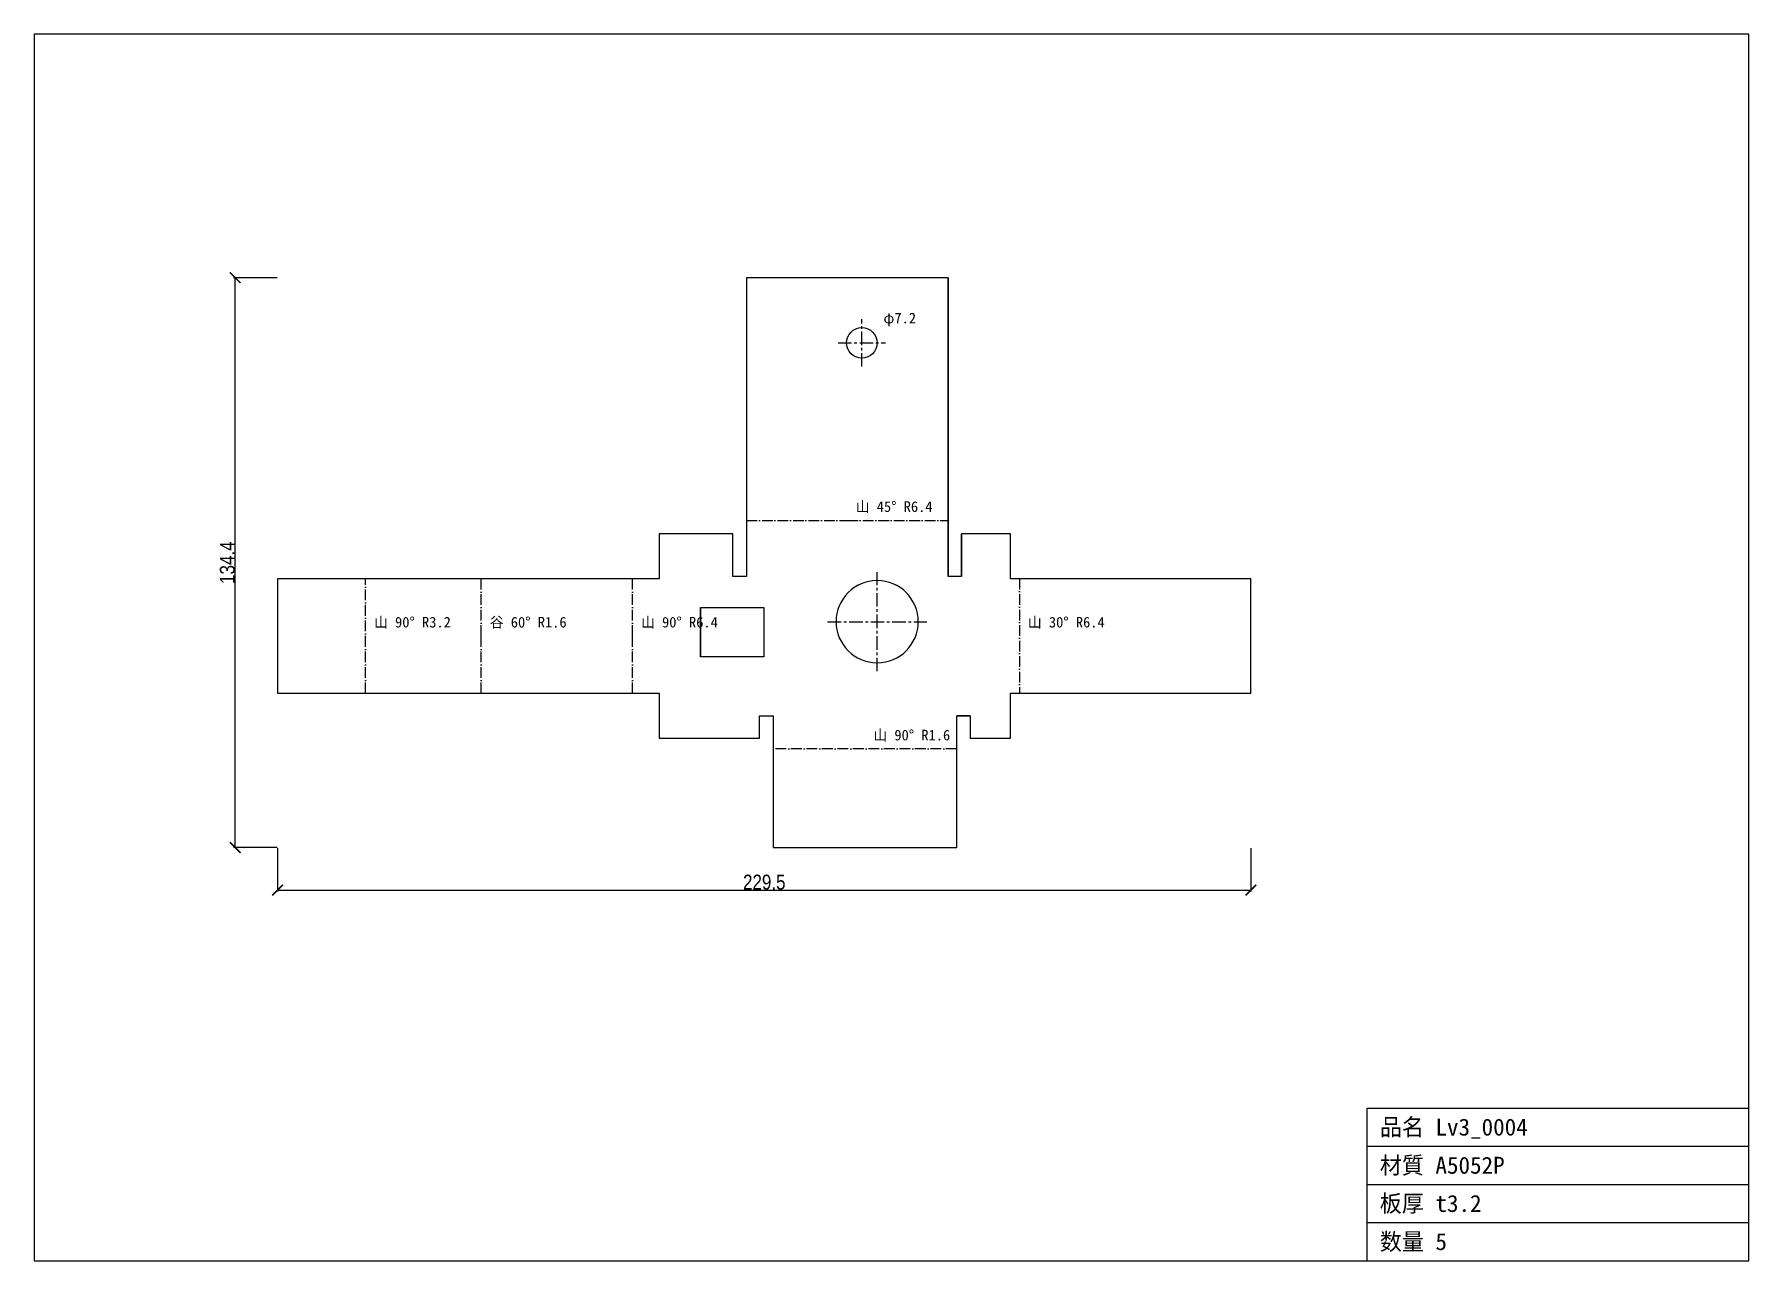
# Model space of a CAD drawing. Header units: millimetres. Extents: x -147 to 257, y -123 to 166.
import ezdxf

# ---------------------------------------------------------------- set-up
doc = ezdxf.new("R2010")
doc.units = ezdxf.units.MM
doc.linetypes.add('CENTER', pattern=[5.08, 3.175, -0.635, 0.635, -0.635])
doc.linetypes.add('DASHDOT', pattern=[3.556, 2.54, -0.508, 0, -0.508])
for name, color, linetype in [('15', 7, 'Continuous'), ('16', 7, 'Continuous'), ('18', 7, 'Continuous'), ('2', 7, 'Continuous'), ('4', 7, 'Continuous'), ('6', 7, 'Continuous')]:
    doc.layers.add(name, color=color, linetype=linetype)
doc.styles.add('OpenSansCondensed-Light', font='OpenSansCondensed-Light.ttf')
doc.dimstyles.new('EZDXF', dxfattribs={"dimtxt": 0.25, "dimasz": 0.175, "dimexe": 0.375, "dimexo": 0.125, "dimgap": 0.1, "dimtad": 1, "dimlfac": 100, "dimzin": 12, "dimdsep": 46, "dimtxsty": 'OpenSansCondensed-Light', "dimblk": 'ARCHTICK', "dimcen": 2.5, "dimazin": 3, "dimtfac": 0.5, "dimtmove": 2, "dimatfit": 3})

# ---------------------------------------------------------------- blocks, each defined once
blk = doc.blocks.new('_ARCHTICK')
at = {"color": 0, "linetype": 'BYBLOCK', "const_width": 0.15}
blk.add_lwpolyline([(-0.5, -0.5), (0.5, 0.5)], dxfattribs=at)

msp = doc.modelspace()

# ---------------------------------------------------------------- linework, layer by layer
at = {"layer": '16', "color": 3, "linetype": 'DASHDOT'}
for p, q in [((20.59, 51.36), (44.35, 51.36)), ((44.35, 51.36), (68.11, 51.36)), ((-69.24, 10.6), (-69.24, 37.62)), ((-41.94, 24.11), (-41.94, 37.62)), ((-6.28, 24.11), (-6.28, 37.62)), ((84.95, 37.62), (84.95, 10.6)), ((-41.94, 10.6), (-41.94, 24.11)), ((-6.28, 10.6), (-6.28, 24.11)), ((70.16, -2.51), (26.87, -2.51))]:
    msp.add_line(p, q, dxfattribs=at)
at = {"layer": '18', "color": 7, "linetype": 'CONTINUOUS'}
for p, q in [((256.93, 165.96), (-147.36, 165.96)), ((-147.36, 165.96), (-147.36, -123.17)), ((256.93, -123.17), (256.93, 165.96)), ((166.93, -123.17), (166.93, -87.17)), ((166.93, -87.17), (256.93, -87.17)), ((166.93, -96.17), (256.93, -96.17)), ((166.93, -105.17), (256.93, -105.17)), ((166.93, -114.17), (256.93, -114.17)), ((-147.36, -123.17), (256.93, -123.17))]:
    msp.add_line(p, q, dxfattribs=at)
at = {"layer": '4', "color": 1, "linetype": 'CENTER'}
for p, q in [((47.79, 87.61), (47.79, 98.8)), ((42.2, 93.2), (53.39, 93.2)), ((51.41, 15.8), (51.41, 39.17)), ((39.73, 27.48), (63.1, 27.48))]:
    msp.add_line(p, q, dxfattribs=at)
at = {"layer": '6', "color": 7, "linetype": 'CONTINUOUS'}
for p, q in [((68.11, 108.58), (20.59, 108.58)), ((20.59, 108.58), (20.59, 38.12)), ((68.11, 77.67), (68.11, 108.58)), ((68.11, 108.58), (68.11, 38.12)), ((68.11, 68.3), (68.11, 77.67)), ((68.11, 64.75), (68.11, 68.3)), ((68.11, 38.12), (68.11, 64.75)), ((17.39, 48.22), (0, 48.22)), ((0, 48.22), (0, 37.62)), ((17.39, 44.46), (17.39, 48.22)), ((82.85, 48.22), (71.31, 48.22)), ((71.31, 48.22), (71.31, 42.54)), ((71.31, 38.12), (71.31, 48.22)), ((82.85, 37.62), (82.85, 48.21)), ((17.39, 42.67), (17.39, 44.46)), ((17.39, 38.12), (17.39, 42.67)), ((71.31, 42.54), (71.31, 38.12)), ((0, 37.62), (-89.98, 37.62)), ((-89.98, 37.62), (-89.98, 10.6)), ((20.59, 38.12), (17.39, 38.12)), ((71.31, 38.12), (68.11, 38.12)), ((139.54, 37.62), (82.85, 37.62)), ((139.54, 23.01), (139.54, 37.62)), ((9.78, 19.18), (9.78, 30.8)), ((9.78, 30.8), (9.78, 19.18)), ((9.78, 30.8), (13.55, 30.8)), ((13.56, 30.8), (16.55, 30.8)), ((16.55, 30.8), (20.15, 30.8)), ((20.15, 30.8), (24.68, 30.8)), ((24.68, 30.8), (24.68, 19.18)), ((139.54, 10.6), (139.54, 23.01)), ((13.08, 19.18), (9.78, 19.18)), ((17.14, 19.18), (13.08, 19.18)), ((19.73, 19.18), (17.14, 19.18)), ((24.68, 19.18), (19.73, 19.18)), ((-89.98, 10.6), (-22.92, 10.6)), ((-22.92, 10.6), (0, 10.6)), ((0, 10.6), (0, 0)), ((82.85, 0), (82.85, 10.6)), ((82.85, 10.6), (139.54, 10.6)), ((23.67, 0), (23.67, 5.3)), ((23.67, 5.3), (26.87, 5.3)), ((26.87, 5.3), (26.87, -13.97)), ((70.16, -1.56), (70.16, 5.3)), ((70.16, 5.3), (73.36, 5.3)), ((73.36, 5.3), (70.16, 5.3)), ((73.36, 5.3), (73.36, 0)), ((0, 0), (9.89, 0)), ((9.89, 0), (13.46, 0)), ((13.45, 0), (15.64, 0)), ((15.64, 0), (23.67, 0)), ((73.36, 0), (76.89, 0)), ((76.89, 0), (77.04, 0)), ((77.04, 0), (78.74, 0)), ((78.74, 0), (82.85, 0)), ((70.16, -14.71), (70.16, -1.56)), ((26.87, -13.97), (26.87, -25.79)), ((70.16, -25.79), (70.16, -14.71)), ((26.87, -25.79), (70.16, -25.79))]:
    msp.add_line(p, q, dxfattribs=at)
msp.add_circle((47.79, 93.2), 3.6, dxfattribs=at)
msp.add_circle((47.79, 93.2), 3.6, dxfattribs=at)
for start, end in [(0, 180), (180, 0)]:
    msp.add_arc((51.41, 27.48), 9.69, start, end, dxfattribs=at)

# ---------------------------------------------------------------- texts
at = {"layer": '15', "color": 2}
for s, height, p in [('φ7.2', 2.5, (52.89, 97.8)), ('山 45° R6.4', 2.5, (46.35, 53.36)), ('山 90° R3.2', 2.5, (-67.24, 26.11)), ('谷 60° R1.6', 2.5, (-39.94, 26.11)), ('山 90° R6.4', 2.5, (-4.28, 26.11)), ('山 30° R6.4', 2.5, (86.95, 26.11)), ('山 90° R1.6', 2.5, (50.51, -0.51)), ('品名 Lv3_0004', 4, (169.93, -93.67)), ('材質 A5052P', 4, (169.93, -102.67)), ('板厚 t3.2', 4, (169.93, -111.67)), ('数量 5', 4, (169.93, -120.67))]:
    msp.add_text(s, height=height, dxfattribs=at).set_placement(p)

# ---------------------------------------------------------------- dimensions: what is measured, and where the dimension line sits
at = {"layer": '2', "color": 2}
msp.add_linear_dim(base=(-99.98, -25.79), p1=(-89.98, -25.79), p2=(-89.98, 108.58), angle=90, dimstyle='EZDXF', override={"dimtxt": 3.5, "dimasz": 2.5, "dimdec": 1, "dimlfac": 1}, dxfattribs=at).render()
msp.add_linear_dim(base=(-89.98, -35.79), p1=(-89.98, -25.79), p2=(139.54, -25.79), dimstyle='EZDXF', override={"dimtxt": 3.5, "dimasz": 2.5, "dimdec": 1, "dimlfac": 1}, dxfattribs=at).render()

doc.saveas('drawing.dxf')
